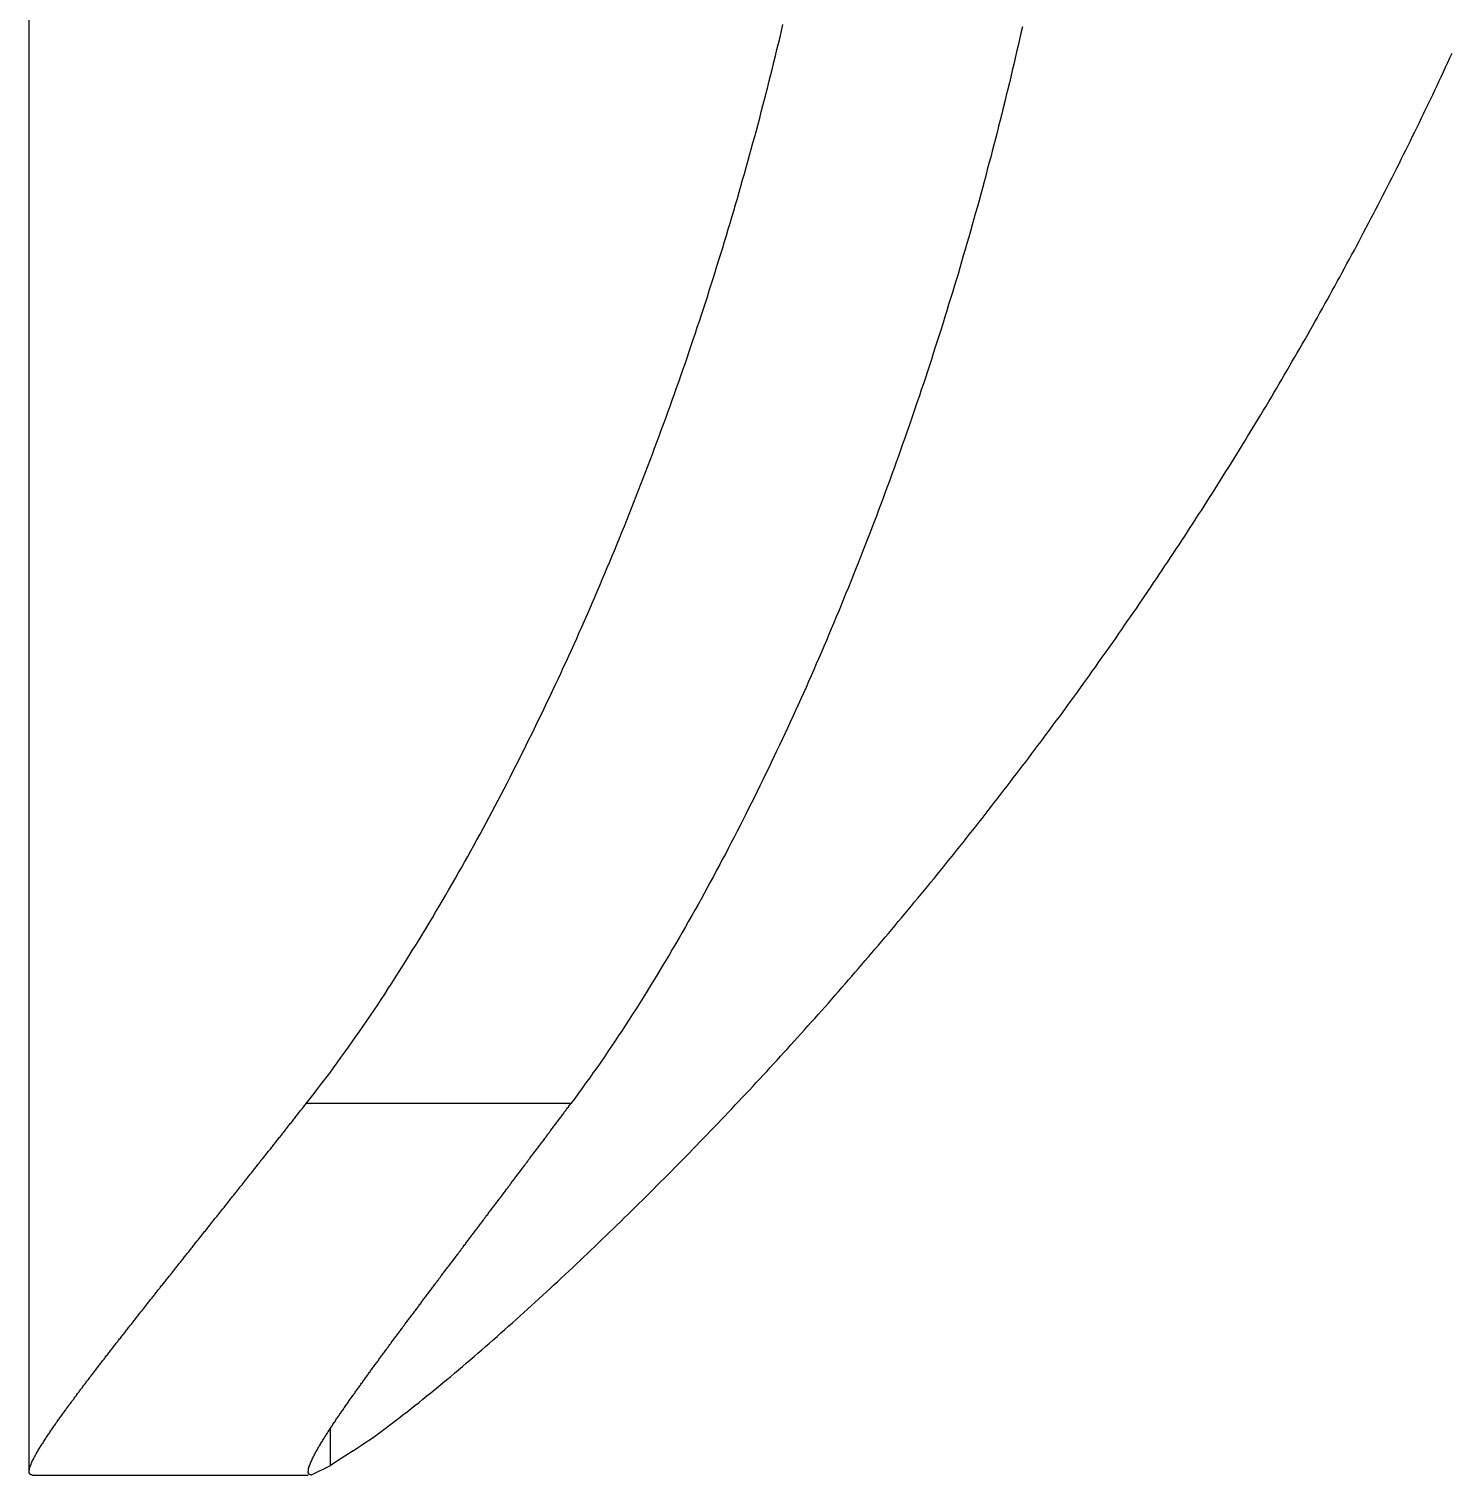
# Model space of a CAD drawing. Extents: x 16.7 to 47.9, y 2.6 to 52.9.
# Drawn here: x 16.68 to 17.7, y 25.861 to 26.897 of the extents above; entities that cross this region are included whole.
import ezdxf

# ---------------------------------------------------------------- set-up
doc = ezdxf.new("R2010")
doc.units = 0
doc.header["$LTSCALE"] = 16.335
doc.layers.get('0').update_dxf_attribs({"linetype": 'CONTINUOUS'})

msp = doc.modelspace()

# ---------------------------------------------------------------- linework, layer by layer
for p, q in [((16.6799, 28.4611), (16.6799, 25.8637)), ((17.0682, 26.1272), (16.8786, 26.1272)), ((16.8958, 25.8938), (16.8958, 25.8678)), ((16.9003, 25.8708), (16.8958, 25.8678)), ((16.9122, 25.8785), (16.9003, 25.8708)), ((16.6824, 25.8611), (16.8799, 25.8611)), ((16.8958, 25.8678), (16.8822, 25.8611))]:
    msp.add_line(p, q)
for points in [[(16.8786, 26.1272, 0), (16.8814, 26.1309, 0), (16.8842, 26.1345, 0), (16.887, 26.1381, 0), (16.8898, 26.1418, 0), (16.8926, 26.1455, 0), (16.8954, 26.1491, 0), (16.8981, 26.1528, 0), (16.9008, 26.1565, 0), (16.9035, 26.1603, 0), (16.9062, 26.164, 0), (16.9089, 26.1677, 0), (16.9115, 26.1715, 0), (16.9142, 26.1753, 0), (16.9168, 26.179, 0), (16.9194, 26.1828, 0), (16.922, 26.1866, 0), (16.9246, 26.1904, 0), (16.9272, 26.1942, 0), (16.9298, 26.1981, 0), (16.9323, 26.2019, 0), (16.9348, 26.2057, 0), (16.9373, 26.2096, 0), (16.9399, 26.2135, 0), (16.9423, 26.2173, 0), (16.9448, 26.2212, 0), (16.9473, 26.2251, 0), (16.9498, 26.229, 0), (16.9522, 26.2329, 0), (16.9546, 26.2368, 0), (16.9571, 26.2407, 0), (16.9595, 26.2446, 0), (16.9619, 26.2485, 0), (16.9642, 26.2525, 0), (16.9666, 26.2564, 0), (16.969, 26.2604, 0), (16.9713, 26.2643, 0), (16.9737, 26.2683, 0), (16.976, 26.2722, 0), (16.9783, 26.2762, 0), (16.9806, 26.2802, 0), (16.9829, 26.2842, 0), (16.9852, 26.2882, 0), (16.9875, 26.2922, 0), (16.9898, 26.2962, 0), (16.992, 26.3002, 0), (16.9943, 26.3042, 0), (16.9965, 26.3082, 0), (16.9987, 26.3122, 0), (17.0009, 26.3163, 0), (17.0031, 26.3203, 0), (17.0053, 26.3244, 0), (17.0075, 26.3284, 0), (17.0097, 26.3325, 0), (17.0118, 26.3365, 0), (17.014, 26.3406, 0), (17.0161, 26.3447, 0), (17.0183, 26.3487, 0), (17.0204, 26.3528, 0), (17.0225, 26.3569, 0), (17.0246, 26.361, 0), (17.0267, 26.3651, 0), (17.0288, 26.3692, 0), (17.0309, 26.3733, 0), (17.0329, 26.3774, 0), (17.035, 26.3815, 0), (17.037, 26.3856, 0), (17.0391, 26.3898, 0), (17.0411, 26.3939, 0), (17.0431, 26.398, 0), (17.0451, 26.4022, 0), (17.0471, 26.4063, 0), (17.0491, 26.4104, 0), (17.0511, 26.4146, 0), (17.0531, 26.4187, 0), (17.0551, 26.4229, 0), (17.057, 26.4271, 0), (17.059, 26.4312, 0), (17.0609, 26.4354, 0), (17.0628, 26.4396, 0), (17.0648, 26.4438, 0), (17.0667, 26.4479, 0), (17.0686, 26.4521, 0), (17.0705, 26.4563, 0), (17.0724, 26.4605, 0), (17.0742, 26.4647, 0), (17.0761, 26.4689, 0), (17.078, 26.4731, 0), (17.0798, 26.4773, 0), (17.0817, 26.4816, 0), (17.0835, 26.4858, 0), (17.0853, 26.49, 0), (17.0871, 26.4942, 0), (17.0889, 26.4985, 0), (17.0907, 26.5027, 0), (17.0925, 26.5069, 0), (17.0943, 26.5112, 0), (17.0961, 26.5154, 0), (17.0979, 26.5197, 0), (17.0996, 26.5239, 0), (17.1014, 26.5282, 0), (17.1031, 26.5324, 0), (17.1048, 26.5367, 0), (17.1066, 26.5409, 0), (17.1083, 26.5452, 0), (17.11, 26.5495, 0), (17.1117, 26.5538, 0), (17.1134, 26.558, 0), (17.1151, 26.5623, 0), (17.1167, 26.5666, 0), (17.1184, 26.5709, 0), (17.1201, 26.5752, 0), (17.1217, 26.5795, 0), (17.1234, 26.5838, 0), (17.125, 26.5881, 0), (17.1266, 26.5924, 0), (17.1282, 26.5967, 0), (17.1298, 26.601, 0), (17.1314, 26.6053, 0), (17.133, 26.6096, 0), (17.1346, 26.6139, 0), (17.1362, 26.6183, 0), (17.1378, 26.6226, 0), (17.1393, 26.6269, 0), (17.1409, 26.6312, 0), (17.1424, 26.6356, 0), (17.1439, 26.6399, 0), (17.1455, 26.6443, 0), (17.147, 26.6486, 0), (17.1485, 26.6529, 0), (17.15, 26.6573, 0), (17.1515, 26.6616, 0), (17.153, 26.666, 0), (17.1545, 26.6703, 0), (17.1559, 26.6747, 0), (17.1574, 26.6791, 0), (17.1588, 26.6834, 0), (17.1603, 26.6878, 0), (17.1617, 26.6922, 0), (17.1632, 26.6965, 0), (17.1646, 26.7009, 0), (17.166, 26.7053, 0), (17.1674, 26.7097, 0), (17.1688, 26.7141, 0), (17.1702, 26.7184, 0), (17.1716, 26.7228, 0), (17.1729, 26.7272, 0), (17.1743, 26.7316, 0), (17.1756, 26.736, 0), (17.177, 26.7404, 0), (17.1783, 26.7448, 0), (17.1797, 26.7492, 0), (17.181, 26.7536, 0), (17.1823, 26.758, 0), (17.1836, 26.7624, 0), (17.1849, 26.7669, 0), (17.1862, 26.7713, 0), (17.1875, 26.7757, 0), (17.1888, 26.7801, 0), (17.19, 26.7845, 0), (17.1913, 26.789, 0), (17.1926, 26.7934, 0), (17.1938, 26.7978, 0), (17.195, 26.8022, 0), (17.1963, 26.8067, 0), (17.1975, 26.8111, 0), (17.1987, 26.8155, 0), (17.1999, 26.82, 0), (17.2011, 26.8244, 0), (17.2023, 26.8289, 0), (17.2035, 26.8333, 0), (17.2046, 26.8378, 0), (17.2058, 26.8422, 0), (17.207, 26.8467, 0), (17.2081, 26.8511, 0), (17.2093, 26.8556, 0), (17.2104, 26.86, 0), (17.2115, 26.8645, 0), (17.2126, 26.869, 0), (17.2137, 26.8734, 0), (17.2148, 26.8779, 0), (17.2159, 26.8823, 0), (17.217, 26.8868, 0), (17.2181, 26.8913, 0), (17.2192, 26.8958, 0), (17.2202, 26.9002, 0)], [(17.3917, 26.8986, 0), (17.3907, 26.8941, 0), (17.3897, 26.8896, 0), (17.3887, 26.8852, 0), (17.3876, 26.8807, 0), (17.3866, 26.8763, 0), (17.3856, 26.8718, 0), (17.3845, 26.8674, 0), (17.3834, 26.8629, 0), (17.3824, 26.8585, 0), (17.3813, 26.854, 0), (17.3802, 26.8496, 0), (17.3791, 26.8451, 0), (17.378, 26.8407, 0), (17.3769, 26.8362, 0), (17.3758, 26.8318, 0), (17.3747, 26.8274, 0), (17.3736, 26.8229, 0), (17.3724, 26.8185, 0), (17.3713, 26.8141, 0), (17.3701, 26.8096, 0), (17.369, 26.8052, 0), (17.3678, 26.8008, 0), (17.3666, 26.7964, 0), (17.3655, 26.7919, 0), (17.3643, 26.7875, 0), (17.3631, 26.7831, 0), (17.3619, 26.7787, 0), (17.3607, 26.7743, 0), (17.3595, 26.7699, 0), (17.3582, 26.7655, 0), (17.357, 26.7611, 0), (17.3558, 26.7567, 0), (17.3545, 26.7523, 0), (17.3533, 26.7479, 0), (17.352, 26.7435, 0), (17.3507, 26.7391, 0), (17.3494, 26.7347, 0), (17.3482, 26.7303, 0), (17.3469, 26.7259, 0), (17.3456, 26.7215, 0), (17.3442, 26.7171, 0), (17.3429, 26.7127, 0), (17.3416, 26.7084, 0), (17.3403, 26.704, 0), (17.3389, 26.6996, 0), (17.3376, 26.6952, 0), (17.3362, 26.6909, 0), (17.3349, 26.6865, 0), (17.3335, 26.6821, 0), (17.3321, 26.6778, 0), (17.3307, 26.6734, 0), (17.3293, 26.6691, 0), (17.3279, 26.6647, 0), (17.3265, 26.6604, 0), (17.3251, 26.656, 0), (17.3237, 26.6517, 0), (17.3222, 26.6473, 0), (17.3208, 26.643, 0), (17.3193, 26.6386, 0), (17.3179, 26.6343, 0), (17.3164, 26.63, 0), (17.315, 26.6256, 0), (17.3135, 26.6213, 0), (17.312, 26.617, 0), (17.3105, 26.6127, 0), (17.309, 26.6083, 0), (17.3075, 26.604, 0), (17.3059, 26.5997, 0), (17.3044, 26.5954, 0), (17.3029, 26.5911, 0), (17.3013, 26.5868, 0), (17.2998, 26.5825, 0), (17.2982, 26.5782, 0), (17.2967, 26.5739, 0), (17.2951, 26.5696, 0), (17.2935, 26.5653, 0), (17.2919, 26.561, 0), (17.2903, 26.5567, 0), (17.2887, 26.5524, 0), (17.2871, 26.5481, 0), (17.2855, 26.5439, 0), (17.2838, 26.5396, 0), (17.2822, 26.5353, 0), (17.2805, 26.5311, 0), (17.2789, 26.5268, 0), (17.2772, 26.5225, 0), (17.2755, 26.5183, 0), (17.2739, 26.514, 0), (17.2722, 26.5098, 0), (17.2705, 26.5055, 0), (17.2688, 26.5013, 0), (17.2671, 26.497, 0), (17.2653, 26.4928, 0), (17.2636, 26.4886, 0), (17.2619, 26.4843, 0), (17.2601, 26.4801, 0), (17.2584, 26.4759, 0), (17.2566, 26.4716, 0), (17.2548, 26.4674, 0), (17.2531, 26.4632, 0), (17.2513, 26.459, 0), (17.2495, 26.4548, 0), (17.2477, 26.4506, 0), (17.2459, 26.4464, 0), (17.244, 26.4422, 0), (17.2422, 26.438, 0), (17.2404, 26.4338, 0), (17.2385, 26.4296, 0), (17.2367, 26.4254, 0), (17.2348, 26.4213, 0), (17.2329, 26.4171, 0), (17.231, 26.4129, 0), (17.2291, 26.4088, 0), (17.2272, 26.4046, 0), (17.2253, 26.4004, 0), (17.2234, 26.3963, 0), (17.2215, 26.3921, 0), (17.2195, 26.388, 0), (17.2176, 26.3839, 0), (17.2156, 26.3797, 0), (17.2137, 26.3756, 0), (17.2117, 26.3715, 0), (17.2097, 26.3673, 0), (17.2077, 26.3632, 0), (17.2057, 26.3591, 0), (17.2037, 26.355, 0), (17.2017, 26.3509, 0), (17.1997, 26.3468, 0), (17.1976, 26.3427, 0), (17.1956, 26.3386, 0), (17.1935, 26.3345, 0), (17.1915, 26.3304, 0), (17.1894, 26.3264, 0), (17.1873, 26.3223, 0), (17.1852, 26.3182, 0), (17.1831, 26.3142, 0), (17.181, 26.3101, 0), (17.1789, 26.306, 0), (17.1767, 26.302, 0), (17.1746, 26.298, 0), (17.1724, 26.2939, 0), (17.1703, 26.2899, 0), (17.1681, 26.2859, 0), (17.1659, 26.2819, 0), (17.1637, 26.2778, 0), (17.1615, 26.2738, 0), (17.1593, 26.2698, 0), (17.157, 26.2658, 0), (17.1548, 26.2619, 0), (17.1525, 26.2579, 0), (17.1503, 26.2539, 0), (17.148, 26.2499, 0), (17.1457, 26.246, 0), (17.1434, 26.242, 0), (17.1411, 26.2381, 0), (17.1388, 26.2341, 0), (17.1364, 26.2302, 0), (17.1341, 26.2263, 0), (17.1317, 26.2223, 0), (17.1293, 26.2184, 0), (17.127, 26.2145, 0), (17.1246, 26.2106, 0), (17.1222, 26.2067, 0), (17.1197, 26.2028, 0), (17.1173, 26.199, 0), (17.1149, 26.1951, 0), (17.1124, 26.1912, 0), (17.1099, 26.1874, 0), (17.1074, 26.1835, 0), (17.1049, 26.1797, 0), (17.1024, 26.1759, 0), (17.0999, 26.1721, 0), (17.0973, 26.1683, 0), (17.0948, 26.1645, 0), (17.0922, 26.1607, 0), (17.0896, 26.1569, 0), (17.087, 26.1532, 0), (17.0843, 26.1494, 0), (17.0817, 26.1457, 0), (17.079, 26.142, 0), (17.0764, 26.1383, 0), (17.0737, 26.1346, 0), (17.071, 26.1309, 0), (17.0682, 26.1272, 0)], [(16.9122, 25.8785, 0), (16.9153, 25.8805, 0), (16.9183, 25.8825, 0), (16.9214, 25.8846, 0), (16.9244, 25.8867, 0), (16.9274, 25.8888, 0), (16.9303, 25.891, 0), (16.9333, 25.8931, 0), (16.9362, 25.8953, 0), (16.9392, 25.8975, 0), (16.9421, 25.8997, 0), (16.945, 25.9019, 0), (16.9479, 25.9042, 0), (16.9508, 25.9064, 0), (16.9537, 25.9087, 0), (16.9565, 25.911, 0), (16.9594, 25.9132, 0), (16.9622, 25.9155, 0), (16.9651, 25.9178, 0), (16.9679, 25.9201, 0), (16.9708, 25.9224, 0), (16.9736, 25.9248, 0), (16.9764, 25.9271, 0), (16.9792, 25.9294, 0), (16.9821, 25.9318, 0), (16.9849, 25.9341, 0), (16.9877, 25.9365, 0), (16.9905, 25.9389, 0), (16.9933, 25.9412, 0), (16.996, 25.9436, 0), (16.9988, 25.946, 0), (17.0016, 25.9484, 0), (17.0044, 25.9508, 0), (17.0071, 25.9532, 0), (17.0099, 25.9556, 0), (17.0126, 25.958, 0), (17.0154, 25.9604, 0), (17.0181, 25.9629, 0), (17.0209, 25.9653, 0), (17.0236, 25.9677, 0), (17.0263, 25.9702, 0), (17.029, 25.9726, 0), (17.0318, 25.9751, 0), (17.0345, 25.9775, 0), (17.0372, 25.98, 0), (17.0399, 25.9825, 0), (17.0426, 25.9849, 0), (17.0453, 25.9874, 0), (17.048, 25.9899, 0), (17.0507, 25.9923, 0), (17.0534, 25.9948, 0), (17.0561, 25.9973, 0), (17.0588, 25.9998, 0), (17.0615, 26.0023, 0), (17.0641, 26.0048, 0), (17.0668, 26.0073, 0), (17.0695, 26.0098, 0), (17.0721, 26.0123, 0), (17.0748, 26.0148, 0), (17.0775, 26.0174, 0), (17.0801, 26.0199, 0), (17.0828, 26.0224, 0), (17.0854, 26.0249, 0), (17.0881, 26.0275, 0), (17.0907, 26.03, 0), (17.0933, 26.0325, 0), (17.096, 26.0351, 0), (17.0986, 26.0376, 0), (17.1012, 26.0402, 0), (17.1039, 26.0427, 0), (17.1065, 26.0453, 0), (17.1091, 26.0478, 0), (17.1117, 26.0504, 0), (17.1143, 26.053, 0), (17.1169, 26.0556, 0), (17.1195, 26.0581, 0), (17.1221, 26.0607, 0), (17.1247, 26.0633, 0), (17.1273, 26.0659, 0), (17.1299, 26.0685, 0), (17.1325, 26.0711, 0), (17.1351, 26.0736, 0), (17.1377, 26.0762, 0), (17.1402, 26.0789, 0), (17.1428, 26.0815, 0), (17.1454, 26.0841, 0), (17.1479, 26.0867, 0), (17.1505, 26.0893, 0), (17.1531, 26.0919, 0), (17.1556, 26.0945, 0), (17.1582, 26.0972, 0), (17.1607, 26.0998, 0), (17.1633, 26.1024, 0), (17.1658, 26.1051, 0), (17.1683, 26.1077, 0), (17.1709, 26.1103, 0), (17.1734, 26.113, 0), (17.1759, 26.1156, 0), (17.1785, 26.1183, 0), (17.181, 26.1209, 0), (17.1835, 26.1236, 0), (17.186, 26.1263, 0), (17.1885, 26.1289, 0), (17.191, 26.1316, 0), (17.1936, 26.1343, 0), (17.1961, 26.1369, 0), (17.1986, 26.1396, 0), (17.201, 26.1423, 0), (17.2035, 26.145, 0), (17.206, 26.1477, 0), (17.2085, 26.1503, 0), (17.211, 26.153, 0), (17.2135, 26.1557, 0), (17.216, 26.1584, 0), (17.2184, 26.1611, 0), (17.2209, 26.1638, 0), (17.2234, 26.1665, 0), (17.2258, 26.1693, 0), (17.2283, 26.172, 0), (17.2307, 26.1747, 0), (17.2332, 26.1774, 0), (17.2356, 26.1801, 0), (17.2381, 26.1829, 0), (17.2405, 26.1856, 0), (17.243, 26.1883, 0), (17.2454, 26.1911, 0), (17.2478, 26.1938, 0), (17.2503, 26.1965, 0), (17.2527, 26.1993, 0), (17.2551, 26.202, 0), (17.2575, 26.2048, 0), (17.2599, 26.2075, 0), (17.2623, 26.2103, 0), (17.2648, 26.213, 0), (17.2672, 26.2158, 0), (17.2696, 26.2186, 0), (17.272, 26.2213, 0), (17.2744, 26.2241, 0), (17.2767, 26.2269, 0), (17.2791, 26.2297, 0), (17.2815, 26.2324, 0), (17.2839, 26.2352, 0), (17.2863, 26.238, 0), (17.2886, 26.2408, 0), (17.291, 26.2436, 0), (17.2934, 26.2464, 0), (17.2958, 26.2492, 0), (17.2981, 26.252, 0), (17.3005, 26.2548, 0), (17.3028, 26.2576, 0), (17.3052, 26.2604, 0), (17.3075, 26.2632, 0), (17.3099, 26.266, 0), (17.3122, 26.2688, 0), (17.3145, 26.2717, 0), (17.3169, 26.2745, 0), (17.3192, 26.2773, 0), (17.3215, 26.2801, 0), (17.3239, 26.283, 0), (17.3262, 26.2858, 0), (17.3285, 26.2886, 0), (17.3308, 26.2915, 0), (17.3331, 26.2943, 0), (17.3354, 26.2972, 0), (17.3377, 26.3, 0), (17.34, 26.3029, 0), (17.3423, 26.3057, 0), (17.3446, 26.3086, 0), (17.3469, 26.3114, 0), (17.3492, 26.3143, 0), (17.3514, 26.3172, 0), (17.3537, 26.32, 0), (17.356, 26.3229, 0), (17.3583, 26.3258, 0), (17.3605, 26.3286, 0), (17.3628, 26.3315, 0), (17.3651, 26.3344, 0), (17.3673, 26.3373, 0), (17.3696, 26.3402, 0), (17.3718, 26.3431, 0), (17.3741, 26.346, 0), (17.3763, 26.3489, 0), (17.3785, 26.3518, 0), (17.3808, 26.3547, 0), (17.383, 26.3576, 0), (17.3852, 26.3605, 0), (17.3875, 26.3634, 0), (17.3897, 26.3663, 0), (17.3919, 26.3692, 0), (17.3941, 26.3721, 0), (17.3963, 26.375, 0), (17.3985, 26.378, 0), (17.4007, 26.3809, 0), (17.4029, 26.3838, 0), (17.4051, 26.3867, 0), (17.4073, 26.3897, 0), (17.4095, 26.3926, 0), (17.4117, 26.3956, 0), (17.4138, 26.3985, 0), (17.416, 26.4014, 0), (17.4182, 26.4044, 0), (17.4204, 26.4073, 0), (17.4225, 26.4103, 0), (17.4247, 26.4133, 0), (17.4268, 26.4162, 0), (17.429, 26.4192, 0), (17.4312, 26.4221, 0), (17.4333, 26.4251, 0), (17.4354, 26.4281, 0), (17.4376, 26.4311, 0), (17.4397, 26.434, 0), (17.4418, 26.437, 0), (17.444, 26.44, 0), (17.4461, 26.443, 0), (17.4482, 26.446, 0), (17.4503, 26.4489, 0), (17.4524, 26.4519, 0), (17.4545, 26.4549, 0), (17.4567, 26.4579, 0), (17.4588, 26.4609, 0), (17.4609, 26.4639, 0), (17.4629, 26.4669, 0), (17.465, 26.47, 0), (17.4671, 26.473, 0), (17.4692, 26.476, 0), (17.4713, 26.479, 0), (17.4734, 26.482, 0), (17.4754, 26.485, 0), (17.4775, 26.4881, 0), (17.4795, 26.4911, 0), (17.4816, 26.4941, 0), (17.4837, 26.4972, 0), (17.4857, 26.5002, 0), (17.4878, 26.5032, 0), (17.4898, 26.5063, 0), (17.4918, 26.5093, 0), (17.4939, 26.5124, 0), (17.4959, 26.5154, 0), (17.4979, 26.5185, 0), (17.5, 26.5215, 0), (17.502, 26.5246, 0), (17.504, 26.5276, 0), (17.506, 26.5307, 0), (17.508, 26.5338, 0), (17.51, 26.5369, 0), (17.512, 26.5399, 0), (17.514, 26.543, 0), (17.516, 26.5461, 0), (17.518, 26.5492, 0), (17.52, 26.5522, 0), (17.5219, 26.5553, 0), (17.5239, 26.5584, 0), (17.5259, 26.5615, 0), (17.5279, 26.5646, 0), (17.5298, 26.5677, 0), (17.5318, 26.5708, 0), (17.5337, 26.5739, 0), (17.5357, 26.577, 0), (17.5376, 26.5801, 0), (17.5396, 26.5832, 0), (17.5415, 26.5863, 0), (17.5434, 26.5894, 0), (17.5454, 26.5926, 0), (17.5473, 26.5957, 0), (17.5492, 26.5988, 0), (17.5511, 26.6019, 0), (17.5531, 26.6051, 0), (17.555, 26.6082, 0), (17.5569, 26.6113, 0), (17.5588, 26.6145, 0), (17.5607, 26.6176, 0), (17.5626, 26.6207, 0), (17.5644, 26.6239, 0), (17.5663, 26.627, 0), (17.5682, 26.6302, 0), (17.5701, 26.6333, 0), (17.572, 26.6365, 0), (17.5738, 26.6396, 0), (17.5757, 26.6428, 0), (17.5775, 26.646, 0), (17.5794, 26.6491, 0), (17.5813, 26.6523, 0), (17.5831, 26.6555, 0), (17.5849, 26.6586, 0), (17.5868, 26.6618, 0), (17.5886, 26.665, 0), (17.5904, 26.6682, 0), (17.5923, 26.6713, 0), (17.5941, 26.6745, 0), (17.5959, 26.6777, 0), (17.5977, 26.6809, 0), (17.5995, 26.6841, 0), (17.6013, 26.6873, 0), (17.6031, 26.6905, 0), (17.6049, 26.6937, 0), (17.6067, 26.6969, 0), (17.6085, 26.7001, 0), (17.6103, 26.7033, 0), (17.612, 26.7065, 0), (17.6138, 26.7097, 0), (17.6156, 26.7129, 0), (17.6173, 26.7161, 0), (17.6191, 26.7194, 0), (17.6209, 26.7226, 0), (17.6226, 26.7258, 0), (17.6243, 26.729, 0), (17.6261, 26.7322, 0), (17.6278, 26.7355, 0), (17.6296, 26.7387, 0), (17.6313, 26.7419, 0), (17.633, 26.7452, 0), (17.6347, 26.7484, 0), (17.6364, 26.7517, 0), (17.6381, 26.7549, 0), (17.6398, 26.7581, 0), (17.6415, 26.7614, 0), (17.6432, 26.7646, 0), (17.6449, 26.7679, 0), (17.6466, 26.7711, 0), (17.6483, 26.7744, 0), (17.65, 26.7777, 0), (17.6516, 26.7809, 0), (17.6533, 26.7842, 0), (17.655, 26.7875, 0), (17.6566, 26.7907, 0), (17.6583, 26.794, 0), (17.6599, 26.7973, 0), (17.6616, 26.8005, 0), (17.6632, 26.8038, 0), (17.6649, 26.8071, 0), (17.6665, 26.8104, 0), (17.6681, 26.8137, 0), (17.6697, 26.8169, 0), (17.6713, 26.8202, 0), (17.673, 26.8235, 0), (17.6746, 26.8268, 0), (17.6762, 26.8301, 0), (17.6778, 26.8334, 0), (17.6794, 26.8367, 0), (17.6809, 26.84, 0), (17.6825, 26.8433, 0), (17.6841, 26.8466, 0), (17.6857, 26.8499, 0), (17.6872, 26.8532, 0), (17.6888, 26.8565, 0), (17.6904, 26.8599, 0), (17.6919, 26.8632, 0), (17.6935, 26.8665, 0), (17.695, 26.8698, 0), (17.6966, 26.8731, 0), (17.6981, 26.8765, 0), (17.6996, 26.8798, 0)], [(16.68, 25.8637, 0), (16.6801, 25.8644, 0), (16.6802, 25.8652, 0), (16.6804, 25.866, 0), (16.6806, 25.8668, 0), (16.6809, 25.8675, 0), (16.6812, 25.8683, 0), (16.6815, 25.869, 0), (16.6818, 25.8698, 0), (16.6821, 25.8705, 0), (16.6824, 25.8712, 0), (16.6828, 25.8719, 0), (16.6831, 25.8726, 0), (16.6835, 25.8733, 0), (16.6839, 25.8741, 0), (16.6843, 25.8748, 0), (16.6846, 25.8755, 0), (16.685, 25.8761, 0), (16.6854, 25.8768, 0), (16.6858, 25.8775, 0), (16.6862, 25.8782, 0), (16.6866, 25.8789, 0), (16.687, 25.8796, 0), (16.6874, 25.8803, 0), (16.6879, 25.881, 0), (16.6883, 25.8816, 0), (16.6887, 25.8823, 0), (16.6891, 25.883, 0), (16.6895, 25.8837, 0), (16.69, 25.8843, 0), (16.6904, 25.885, 0), (16.6908, 25.8857, 0), (16.6913, 25.8863, 0), (16.6917, 25.887, 0), (16.6921, 25.8877, 0), (16.6926, 25.8883, 0), (16.693, 25.889, 0), (16.6935, 25.8897, 0), (16.6939, 25.8903, 0), (16.6943, 25.891, 0), (16.6948, 25.8917, 0), (16.6952, 25.8923, 0), (16.6957, 25.893, 0), (16.6961, 25.8936, 0), (16.6966, 25.8943, 0), (16.697, 25.8949, 0), (16.6975, 25.8956, 0), (16.6979, 25.8963, 0), (16.6984, 25.8969, 0), (16.6989, 25.8976, 0), (16.6993, 25.8982, 0), (16.6998, 25.8989, 0), (16.7002, 25.8995, 0), (16.7007, 25.9002, 0), (16.7012, 25.9008, 0), (16.7016, 25.9015, 0), (16.7021, 25.9021, 0), (16.7025, 25.9028, 0), (16.703, 25.9034, 0), (16.7035, 25.9041, 0), (16.7039, 25.9047, 0), (16.7044, 25.9054, 0), (16.7049, 25.906, 0), (16.7053, 25.9066, 0), (16.7058, 25.9073, 0), (16.7063, 25.9079, 0), (16.7067, 25.9086, 0), (16.7072, 25.9092, 0), (16.7077, 25.9099, 0), (16.7082, 25.9105, 0), (16.7086, 25.9111, 0), (16.7091, 25.9118, 0), (16.7096, 25.9124, 0), (16.7101, 25.9131, 0), (16.7105, 25.9137, 0), (16.711, 25.9144, 0), (16.7115, 25.915, 0), (16.712, 25.9156, 0), (16.7124, 25.9163, 0), (16.7129, 25.9169, 0), (16.7134, 25.9176, 0), (16.7139, 25.9182, 0), (16.7143, 25.9188, 0), (16.7148, 25.9195, 0), (16.7153, 25.9201, 0), (16.7158, 25.9207, 0), (16.7162, 25.9214, 0), (16.7167, 25.922, 0), (16.7172, 25.9227, 0), (16.7177, 25.9233, 0), (16.7182, 25.9239, 0), (16.7186, 25.9246, 0), (16.7191, 25.9252, 0), (16.7196, 25.9258, 0), (16.7201, 25.9265, 0), (16.7206, 25.9271, 0), (16.721, 25.9277, 0), (16.7215, 25.9284, 0), (16.722, 25.929, 0), (16.7225, 25.9296, 0), (16.723, 25.9303, 0), (16.7235, 25.9309, 0), (16.7239, 25.9315, 0), (16.7244, 25.9322, 0), (16.7249, 25.9328, 0), (16.7254, 25.9334, 0), (16.7259, 25.9341, 0), (16.7264, 25.9347, 0), (16.7269, 25.9353, 0), (16.7273, 25.936, 0), (16.7278, 25.9366, 0), (16.7283, 25.9372, 0), (16.7288, 25.9379, 0), (16.7293, 25.9385, 0), (16.7298, 25.9391, 0), (16.7303, 25.9398, 0), (16.7307, 25.9404, 0), (16.7312, 25.941, 0), (16.7317, 25.9416, 0), (16.7322, 25.9423, 0), (16.7327, 25.9429, 0), (16.7332, 25.9435, 0), (16.7337, 25.9442, 0), (16.7342, 25.9448, 0), (16.7346, 25.9454, 0), (16.7351, 25.9461, 0), (16.7356, 25.9467, 0), (16.7361, 25.9473, 0), (16.7366, 25.9479, 0), (16.7371, 25.9486, 0), (16.7376, 25.9492, 0), (16.7381, 25.9498, 0), (16.7386, 25.9505, 0), (16.739, 25.9511, 0), (16.7395, 25.9517, 0), (16.74, 25.9523, 0), (16.7405, 25.953, 0), (16.741, 25.9536, 0), (16.7415, 25.9542, 0), (16.742, 25.9549, 0), (16.7425, 25.9555, 0), (16.743, 25.9561, 0), (16.7435, 25.9567, 0), (16.7439, 25.9574, 0), (16.7444, 25.958, 0), (16.7449, 25.9586, 0), (16.7454, 25.9593, 0), (16.7459, 25.9599, 0), (16.7464, 25.9605, 0), (16.7469, 25.9611, 0), (16.7474, 25.9618, 0), (16.7479, 25.9624, 0), (16.7484, 25.963, 0), (16.7489, 25.9636, 0), (16.7494, 25.9643, 0), (16.7498, 25.9649, 0), (16.7503, 25.9655, 0), (16.7508, 25.9662, 0), (16.7513, 25.9668, 0), (16.7518, 25.9674, 0), (16.7523, 25.968, 0), (16.7528, 25.9687, 0), (16.7533, 25.9693, 0), (16.7538, 25.9699, 0), (16.7543, 25.9705, 0), (16.7548, 25.9712, 0), (16.7553, 25.9718, 0), (16.7558, 25.9724, 0), (16.7563, 25.973, 0), (16.7567, 25.9737, 0), (16.7572, 25.9743, 0), (16.7577, 25.9749, 0), (16.7582, 25.9755, 0), (16.7587, 25.9762, 0), (16.7592, 25.9768, 0), (16.7597, 25.9774, 0), (16.7602, 25.978, 0), (16.7607, 25.9787, 0), (16.7612, 25.9793, 0), (16.7617, 25.9799, 0), (16.7622, 25.9805, 0), (16.7627, 25.9812, 0), (16.7632, 25.9818, 0), (16.7637, 25.9824, 0), (16.7642, 25.983, 0), (16.7646, 25.9837, 0), (16.7651, 25.9843, 0), (16.7656, 25.9849, 0), (16.7661, 25.9855, 0), (16.7666, 25.9862, 0), (16.7671, 25.9868, 0), (16.7676, 25.9874, 0), (16.7681, 25.988, 0), (16.7686, 25.9887, 0), (16.7691, 25.9893, 0), (16.7696, 25.9899, 0), (16.7701, 25.9905, 0), (16.7706, 25.9912, 0), (16.7711, 25.9918, 0), (16.7716, 25.9924, 0), (16.7721, 25.993, 0), (16.7726, 25.9937, 0), (16.7731, 25.9943, 0), (16.7736, 25.9949, 0), (16.774, 25.9955, 0), (16.7745, 25.9962, 0), (16.775, 25.9968, 0), (16.7755, 25.9974, 0), (16.776, 25.998, 0), (16.7765, 25.9987, 0), (16.777, 25.9993, 0), (16.7775, 25.9999, 0), (16.778, 26.0005, 0), (16.7785, 26.0012, 0), (16.779, 26.0018, 0), (16.7795, 26.0024, 0), (16.78, 26.003, 0), (16.7805, 26.0037, 0), (16.781, 26.0043, 0), (16.7815, 26.0049, 0), (16.782, 26.0055, 0), (16.7825, 26.0061, 0), (16.783, 26.0068, 0), (16.7835, 26.0074, 0), (16.784, 26.008, 0), (16.7845, 26.0086, 0), (16.7849, 26.0093, 0), (16.7854, 26.0099, 0), (16.7859, 26.0105, 0), (16.7864, 26.0111, 0), (16.7869, 26.0118, 0), (16.7874, 26.0124, 0), (16.7879, 26.013, 0), (16.7884, 26.0136, 0), (16.7889, 26.0143, 0), (16.7894, 26.0149, 0), (16.7899, 26.0155, 0), (16.7904, 26.0161, 0), (16.7909, 26.0168, 0), (16.7914, 26.0174, 0), (16.7919, 26.018, 0), (16.7924, 26.0186, 0), (16.7929, 26.0192, 0), (16.7934, 26.0199, 0), (16.7939, 26.0205, 0), (16.7944, 26.0211, 0), (16.7949, 26.0217, 0), (16.7954, 26.0224, 0), (16.7959, 26.023, 0), (16.7964, 26.0236, 0), (16.7969, 26.0242, 0), (16.7973, 26.0249, 0), (16.7978, 26.0255, 0), (16.7983, 26.0261, 0), (16.7988, 26.0267, 0), (16.7993, 26.0274, 0), (16.7998, 26.028, 0), (16.8003, 26.0286, 0), (16.8008, 26.0292, 0), (16.8013, 26.0298, 0), (16.8018, 26.0305, 0), (16.8023, 26.0311, 0), (16.8028, 26.0317, 0), (16.8033, 26.0323, 0), (16.8038, 26.033, 0), (16.8043, 26.0336, 0), (16.8048, 26.0342, 0), (16.8053, 26.0348, 0), (16.8058, 26.0355, 0), (16.8063, 26.0361, 0), (16.8068, 26.0367, 0), (16.8073, 26.0373, 0), (16.8078, 26.038, 0), (16.8083, 26.0386, 0), (16.8088, 26.0392, 0), (16.8093, 26.0398, 0), (16.8097, 26.0404, 0), (16.8102, 26.0411, 0), (16.8107, 26.0417, 0), (16.8112, 26.0423, 0), (16.8117, 26.0429, 0), (16.8122, 26.0436, 0), (16.8127, 26.0442, 0), (16.8132, 26.0448, 0), (16.8137, 26.0454, 0), (16.8142, 26.0461, 0), (16.8147, 26.0467, 0), (16.8152, 26.0473, 0), (16.8157, 26.0479, 0), (16.8162, 26.0486, 0), (16.8167, 26.0492, 0), (16.8172, 26.0498, 0), (16.8177, 26.0504, 0), (16.8182, 26.051, 0), (16.8187, 26.0517, 0), (16.8192, 26.0523, 0), (16.8197, 26.0529, 0), (16.8202, 26.0535, 0), (16.8207, 26.0542, 0), (16.8212, 26.0548, 0), (16.8217, 26.0554, 0), (16.8222, 26.056, 0), (16.8226, 26.0567, 0), (16.8231, 26.0573, 0), (16.8236, 26.0579, 0), (16.8241, 26.0585, 0), (16.8246, 26.0592, 0), (16.8251, 26.0598, 0), (16.8256, 26.0604, 0), (16.8261, 26.061, 0), (16.8266, 26.0617, 0), (16.8271, 26.0623, 0), (16.8276, 26.0629, 0), (16.8281, 26.0635, 0), (16.8286, 26.0641, 0), (16.8291, 26.0648, 0), (16.8296, 26.0654, 0), (16.8301, 26.066, 0), (16.8306, 26.0666, 0), (16.8311, 26.0673, 0), (16.8316, 26.0679, 0), (16.8321, 26.0685, 0), (16.8326, 26.0691, 0), (16.8331, 26.0698, 0), (16.8336, 26.0704, 0), (16.8341, 26.071, 0), (16.8345, 26.0716, 0), (16.835, 26.0723, 0), (16.8355, 26.0729, 0), (16.836, 26.0735, 0), (16.8365, 26.0741, 0), (16.837, 26.0748, 0), (16.8375, 26.0754, 0), (16.838, 26.076, 0), (16.8385, 26.0766, 0), (16.839, 26.0772, 0), (16.8395, 26.0779, 0), (16.84, 26.0785, 0), (16.8405, 26.0791, 0), (16.841, 26.0797, 0), (16.8415, 26.0804, 0), (16.842, 26.081, 0), (16.8425, 26.0816, 0), (16.843, 26.0822, 0), (16.8435, 26.0829, 0), (16.844, 26.0835, 0), (16.8445, 26.0841, 0), (16.845, 26.0847, 0), (16.8454, 26.0854, 0), (16.8459, 26.086, 0), (16.8464, 26.0866, 0), (16.8469, 26.0872, 0), (16.8474, 26.0879, 0), (16.8479, 26.0885, 0), (16.8484, 26.0891, 0), (16.8489, 26.0897, 0), (16.8494, 26.0904, 0), (16.8499, 26.091, 0), (16.8504, 26.0916, 0), (16.8509, 26.0922, 0), (16.8514, 26.0929, 0), (16.8519, 26.0935, 0), (16.8524, 26.0941, 0), (16.8529, 26.0947, 0), (16.8534, 26.0954, 0), (16.8539, 26.096, 0), (16.8544, 26.0966, 0), (16.8549, 26.0972, 0), (16.8553, 26.0979, 0), (16.8558, 26.0985, 0), (16.8563, 26.0991, 0), (16.8568, 26.0997, 0), (16.8573, 26.1004, 0), (16.8578, 26.101, 0), (16.8583, 26.1016, 0), (16.8588, 26.1022, 0), (16.8593, 26.1029, 0), (16.8598, 26.1035, 0), (16.8603, 26.1041, 0), (16.8608, 26.1047, 0), (16.8613, 26.1054, 0), (16.8618, 26.106, 0), (16.8623, 26.1066, 0), (16.8628, 26.1072, 0), (16.8633, 26.1078, 0), (16.8638, 26.1085, 0), (16.8642, 26.1091, 0), (16.8647, 26.1097, 0), (16.8652, 26.1103, 0), (16.8657, 26.111, 0), (16.8662, 26.1116, 0), (16.8667, 26.1122, 0), (16.8672, 26.1129, 0), (16.8677, 26.1135, 0), (16.8682, 26.1141, 0), (16.8687, 26.1147, 0), (16.8692, 26.1154, 0), (16.8697, 26.116, 0), (16.8702, 26.1166, 0), (16.8707, 26.1172, 0), (16.8712, 26.1179, 0), (16.8717, 26.1185, 0), (16.8722, 26.1191, 0), (16.8726, 26.1197, 0), (16.8731, 26.1204, 0), (16.8736, 26.121, 0), (16.8741, 26.1216, 0), (16.8746, 26.1222, 0), (16.8751, 26.1229, 0), (16.8756, 26.1235, 0), (16.8761, 26.1241, 0), (16.8766, 26.1247, 0), (16.8771, 26.1254, 0), (16.8776, 26.126, 0), (16.8781, 26.1266, 0), (16.8786, 26.1272, 0)], [(16.88, 25.8637, 0), (16.8801, 25.8644, 0), (16.8802, 25.8652, 0), (16.8803, 25.866, 0), (16.8806, 25.8667, 0), (16.8808, 25.8675, 0), (16.8811, 25.8682, 0), (16.8813, 25.869, 0), (16.8816, 25.8697, 0), (16.8819, 25.8704, 0), (16.8823, 25.8711, 0), (16.8826, 25.8718, 0), (16.8829, 25.8725, 0), (16.8833, 25.8732, 0), (16.8836, 25.8739, 0), (16.884, 25.8746, 0), (16.8843, 25.8753, 0), (16.8847, 25.876, 0), (16.8851, 25.8767, 0), (16.8854, 25.8774, 0), (16.8858, 25.8781, 0), (16.8862, 25.8788, 0), (16.8866, 25.8794, 0), (16.887, 25.8801, 0), (16.8874, 25.8808, 0), (16.8877, 25.8815, 0), (16.8881, 25.8821, 0), (16.8885, 25.8828, 0), (16.8889, 25.8835, 0), (16.8893, 25.8842, 0), (16.8898, 25.8848, 0), (16.8902, 25.8855, 0), (16.8906, 25.8862, 0), (16.891, 25.8868, 0), (16.8914, 25.8875, 0), (16.8918, 25.8882, 0), (16.8922, 25.8888, 0), (16.8926, 25.8895, 0), (16.8931, 25.8901, 0), (16.8935, 25.8908, 0), (16.8939, 25.8915, 0), (16.8943, 25.8921, 0), (16.8947, 25.8928, 0), (16.8952, 25.8934, 0), (16.8956, 25.8941, 0), (16.896, 25.8947, 0), (16.8964, 25.8954, 0), (16.8969, 25.8961, 0), (16.8973, 25.8967, 0), (16.8977, 25.8974, 0), (16.8982, 25.898, 0), (16.8986, 25.8987, 0), (16.899, 25.8993, 0), (16.8995, 25.9, 0), (16.8999, 25.9006, 0), (16.9003, 25.9013, 0), (16.9008, 25.9019, 0), (16.9012, 25.9026, 0), (16.9017, 25.9032, 0), (16.9021, 25.9039, 0), (16.9025, 25.9045, 0), (16.903, 25.9051, 0), (16.9034, 25.9058, 0), (16.9039, 25.9064, 0), (16.9043, 25.9071, 0), (16.9048, 25.9077, 0), (16.9052, 25.9084, 0), (16.9056, 25.909, 0), (16.9061, 25.9096, 0), (16.9065, 25.9103, 0), (16.907, 25.9109, 0), (16.9074, 25.9116, 0), (16.9079, 25.9122, 0), (16.9083, 25.9129, 0), (16.9088, 25.9135, 0), (16.9092, 25.9141, 0), (16.9097, 25.9148, 0), (16.9101, 25.9154, 0), (16.9106, 25.9161, 0), (16.911, 25.9167, 0), (16.9115, 25.9173, 0), (16.9119, 25.918, 0), (16.9124, 25.9186, 0), (16.9128, 25.9192, 0), (16.9133, 25.9199, 0), (16.9137, 25.9205, 0), (16.9142, 25.9212, 0), (16.9147, 25.9218, 0), (16.9151, 25.9224, 0), (16.9156, 25.9231, 0), (16.916, 25.9237, 0), (16.9165, 25.9243, 0), (16.9169, 25.925, 0), (16.9174, 25.9256, 0), (16.9178, 25.9262, 0), (16.9183, 25.9269, 0), (16.9188, 25.9275, 0), (16.9192, 25.9282, 0), (16.9197, 25.9288, 0), (16.9201, 25.9294, 0), (16.9206, 25.9301, 0), (16.921, 25.9307, 0), (16.9215, 25.9313, 0), (16.922, 25.932, 0), (16.9224, 25.9326, 0), (16.9229, 25.9332, 0), (16.9233, 25.9339, 0), (16.9238, 25.9345, 0), (16.9243, 25.9351, 0), (16.9247, 25.9358, 0), (16.9252, 25.9364, 0), (16.9256, 25.937, 0), (16.9261, 25.9376, 0), (16.9266, 25.9383, 0), (16.927, 25.9389, 0), (16.9275, 25.9395, 0), (16.9279, 25.9402, 0), (16.9284, 25.9408, 0), (16.9289, 25.9414, 0), (16.9293, 25.9421, 0), (16.9298, 25.9427, 0), (16.9303, 25.9433, 0), (16.9307, 25.944, 0), (16.9312, 25.9446, 0), (16.9316, 25.9452, 0), (16.9321, 25.9458, 0), (16.9326, 25.9465, 0), (16.933, 25.9471, 0), (16.9335, 25.9477, 0), (16.934, 25.9484, 0), (16.9344, 25.949, 0), (16.9349, 25.9496, 0), (16.9353, 25.9503, 0), (16.9358, 25.9509, 0), (16.9363, 25.9515, 0), (16.9367, 25.9521, 0), (16.9372, 25.9528, 0), (16.9377, 25.9534, 0), (16.9381, 25.954, 0), (16.9386, 25.9547, 0), (16.9391, 25.9553, 0), (16.9395, 25.9559, 0), (16.94, 25.9565, 0), (16.9405, 25.9572, 0), (16.9409, 25.9578, 0), (16.9414, 25.9584, 0), (16.9419, 25.9591, 0), (16.9423, 25.9597, 0), (16.9428, 25.9603, 0), (16.9433, 25.9609, 0), (16.9437, 25.9616, 0), (16.9442, 25.9622, 0), (16.9447, 25.9628, 0), (16.9451, 25.9635, 0), (16.9456, 25.9641, 0), (16.9461, 25.9647, 0), (16.9465, 25.9653, 0), (16.947, 25.966, 0), (16.9475, 25.9666, 0), (16.9479, 25.9672, 0), (16.9484, 25.9678, 0), (16.9489, 25.9685, 0), (16.9493, 25.9691, 0), (16.9498, 25.9697, 0), (16.9503, 25.9703, 0), (16.9507, 25.971, 0), (16.9512, 25.9716, 0), (16.9517, 25.9722, 0), (16.9521, 25.9729, 0), (16.9526, 25.9735, 0), (16.9531, 25.9741, 0), (16.9535, 25.9747, 0), (16.954, 25.9754, 0), (16.9545, 25.976, 0), (16.9549, 25.9766, 0), (16.9554, 25.9772, 0), (16.9559, 25.9779, 0), (16.9564, 25.9785, 0), (16.9568, 25.9791, 0), (16.9573, 25.9797, 0), (16.9578, 25.9804, 0), (16.9582, 25.981, 0), (16.9587, 25.9816, 0), (16.9592, 25.9822, 0), (16.9596, 25.9829, 0), (16.9601, 25.9835, 0), (16.9606, 25.9841, 0), (16.961, 25.9847, 0), (16.9615, 25.9854, 0), (16.962, 25.986, 0), (16.9624, 25.9866, 0), (16.9629, 25.9873, 0), (16.9634, 25.9879, 0), (16.9639, 25.9885, 0), (16.9643, 25.9891, 0), (16.9648, 25.9898, 0), (16.9653, 25.9904, 0), (16.9657, 25.991, 0), (16.9662, 25.9916, 0), (16.9667, 25.9923, 0), (16.9671, 25.9929, 0), (16.9676, 25.9935, 0), (16.9681, 25.9941, 0), (16.9686, 25.9948, 0), (16.969, 25.9954, 0), (16.9695, 25.996, 0), (16.97, 25.9966, 0), (16.9704, 25.9973, 0), (16.9709, 25.9979, 0), (16.9714, 25.9985, 0), (16.9718, 25.9991, 0), (16.9723, 25.9998, 0), (16.9728, 26.0004, 0), (16.9733, 26.001, 0), (16.9737, 26.0016, 0), (16.9742, 26.0023, 0), (16.9747, 26.0029, 0), (16.9751, 26.0035, 0), (16.9756, 26.0041, 0), (16.9761, 26.0048, 0), (16.9765, 26.0054, 0), (16.977, 26.006, 0), (16.9775, 26.0066, 0), (16.978, 26.0073, 0), (16.9784, 26.0079, 0), (16.9789, 26.0085, 0), (16.9794, 26.0091, 0), (16.9798, 26.0098, 0), (16.9803, 26.0104, 0), (16.9808, 26.011, 0), (16.9813, 26.0116, 0), (16.9817, 26.0122, 0), (16.9822, 26.0129, 0), (16.9827, 26.0135, 0), (16.9831, 26.0141, 0), (16.9836, 26.0147, 0), (16.9841, 26.0154, 0), (16.9845, 26.016, 0), (16.985, 26.0166, 0), (16.9855, 26.0172, 0), (16.986, 26.0179, 0), (16.9864, 26.0185, 0), (16.9869, 26.0191, 0), (16.9874, 26.0197, 0), (16.9878, 26.0204, 0), (16.9883, 26.021, 0), (16.9888, 26.0216, 0), (16.9893, 26.0222, 0), (16.9897, 26.0229, 0), (16.9902, 26.0235, 0), (16.9907, 26.0241, 0), (16.9911, 26.0247, 0), (16.9916, 26.0254, 0), (16.9921, 26.026, 0), (16.9926, 26.0266, 0), (16.993, 26.0272, 0), (16.9935, 26.0279, 0), (16.994, 26.0285, 0), (16.9944, 26.0291, 0), (16.9949, 26.0297, 0), (16.9954, 26.0304, 0), (16.9958, 26.031, 0), (16.9963, 26.0316, 0), (16.9968, 26.0322, 0), (16.9973, 26.0329, 0), (16.9977, 26.0335, 0), (16.9982, 26.0341, 0), (16.9987, 26.0347, 0), (16.9991, 26.0354, 0), (16.9996, 26.036, 0), (17.0001, 26.0366, 0), (17.0006, 26.0372, 0), (17.001, 26.0378, 0), (17.0015, 26.0385, 0), (17.002, 26.0391, 0), (17.0024, 26.0397, 0), (17.0029, 26.0403, 0), (17.0034, 26.041, 0), (17.0039, 26.0416, 0), (17.0043, 26.0422, 0), (17.0048, 26.0428, 0), (17.0053, 26.0435, 0), (17.0057, 26.0441, 0), (17.0062, 26.0447, 0), (17.0067, 26.0453, 0), (17.0071, 26.046, 0), (17.0076, 26.0466, 0), (17.0081, 26.0472, 0), (17.0086, 26.0478, 0), (17.009, 26.0485, 0), (17.0095, 26.0491, 0), (17.01, 26.0497, 0), (17.0104, 26.0503, 0), (17.0109, 26.051, 0), (17.0114, 26.0516, 0), (17.0119, 26.0522, 0), (17.0123, 26.0528, 0), (17.0128, 26.0535, 0), (17.0133, 26.0541, 0), (17.0137, 26.0547, 0), (17.0142, 26.0553, 0), (17.0147, 26.056, 0), (17.0152, 26.0566, 0), (17.0156, 26.0572, 0), (17.0161, 26.0578, 0), (17.0166, 26.0585, 0), (17.017, 26.0591, 0), (17.0175, 26.0597, 0), (17.018, 26.0603, 0), (17.0184, 26.061, 0), (17.0189, 26.0616, 0), (17.0194, 26.0622, 0), (17.0199, 26.0628, 0), (17.0203, 26.0635, 0), (17.0208, 26.0641, 0), (17.0213, 26.0647, 0), (17.0217, 26.0653, 0), (17.0222, 26.0659, 0), (17.0227, 26.0666, 0), (17.0232, 26.0672, 0), (17.0236, 26.0678, 0), (17.0241, 26.0684, 0), (17.0246, 26.0691, 0), (17.025, 26.0697, 0), (17.0255, 26.0703, 0), (17.026, 26.0709, 0), (17.0264, 26.0716, 0), (17.0269, 26.0722, 0), (17.0274, 26.0728, 0), (17.0279, 26.0734, 0), (17.0283, 26.0741, 0), (17.0288, 26.0747, 0), (17.0293, 26.0753, 0), (17.0297, 26.0759, 0), (17.0302, 26.0766, 0), (17.0307, 26.0772, 0), (17.0311, 26.0778, 0), (17.0316, 26.0784, 0), (17.0321, 26.0791, 0), (17.0326, 26.0797, 0), (17.033, 26.0803, 0), (17.0335, 26.0809, 0), (17.034, 26.0816, 0), (17.0344, 26.0822, 0), (17.0349, 26.0828, 0), (17.0354, 26.0834, 0), (17.0358, 26.0841, 0), (17.0363, 26.0847, 0), (17.0368, 26.0853, 0), (17.0373, 26.0859, 0), (17.0377, 26.0866, 0), (17.0382, 26.0872, 0), (17.0387, 26.0878, 0), (17.0391, 26.0884, 0), (17.0396, 26.0891, 0), (17.0401, 26.0897, 0), (17.0405, 26.0903, 0), (17.041, 26.0909, 0), (17.0415, 26.0916, 0), (17.042, 26.0922, 0), (17.0424, 26.0928, 0), (17.0429, 26.0934, 0), (17.0434, 26.0941, 0), (17.0438, 26.0947, 0), (17.0443, 26.0953, 0), (17.0448, 26.0959, 0), (17.0452, 26.0966, 0), (17.0457, 26.0972, 0), (17.0462, 26.0978, 0), (17.0467, 26.0984, 0), (17.0471, 26.0991, 0), (17.0476, 26.0997, 0), (17.0481, 26.1003, 0), (17.0485, 26.1009, 0), (17.049, 26.1016, 0), (17.0495, 26.1022, 0), (17.0499, 26.1028, 0), (17.0504, 26.1034, 0), (17.0509, 26.1041, 0), (17.0513, 26.1047, 0), (17.0518, 26.1053, 0), (17.0523, 26.106, 0), (17.0528, 26.1066, 0), (17.0532, 26.1072, 0), (17.0537, 26.1078, 0), (17.0542, 26.1085, 0), (17.0546, 26.1091, 0), (17.0551, 26.1097, 0), (17.0556, 26.1103, 0), (17.056, 26.111, 0), (17.0565, 26.1116, 0), (17.057, 26.1122, 0), (17.0574, 26.1128, 0), (17.0579, 26.1135, 0), (17.0584, 26.1141, 0), (17.0589, 26.1147, 0), (17.0593, 26.1153, 0), (17.0598, 26.116, 0), (17.0603, 26.1166, 0), (17.0607, 26.1172, 0), (17.0612, 26.1178, 0), (17.0617, 26.1185, 0), (17.0621, 26.1191, 0), (17.0626, 26.1197, 0), (17.0631, 26.1203, 0), (17.0635, 26.121, 0), (17.064, 26.1216, 0), (17.0645, 26.1222, 0), (17.0649, 26.1229, 0), (17.0654, 26.1235, 0), (17.0659, 26.1241, 0), (17.0664, 26.1247, 0), (17.0668, 26.1254, 0), (17.0673, 26.126, 0), (17.0678, 26.1266, 0), (17.0682, 26.1272, 0)], [(16.6824, 25.8611, 0), (16.6824, 25.8611, 0), (16.6824, 25.8611, 0), (16.6824, 25.8611, 0), (16.6823, 25.8611, 0), (16.6823, 25.8611, 0), (16.6823, 25.8611, 0), (16.6823, 25.8611, 0), (16.6822, 25.8611, 0), (16.6822, 25.8611, 0), (16.6822, 25.8611, 0), (16.6822, 25.8611, 0), (16.6821, 25.8611, 0), (16.6821, 25.8611, 0), (16.6821, 25.8611, 0), (16.6821, 25.8611, 0), (16.682, 25.8611, 0), (16.682, 25.8611, 0), (16.682, 25.8611, 0), (16.6819, 25.8611, 0), (16.6819, 25.8611, 0), (16.6819, 25.8612, 0), (16.6819, 25.8612, 0), (16.6818, 25.8612, 0), (16.6818, 25.8612, 0), (16.6818, 25.8612, 0), (16.6818, 25.8612, 0), (16.6817, 25.8612, 0), (16.6817, 25.8612, 0), (16.6817, 25.8612, 0), (16.6817, 25.8612, 0), (16.6816, 25.8612, 0), (16.6816, 25.8612, 0), (16.6816, 25.8612, 0), (16.6816, 25.8612, 0), (16.6815, 25.8612, 0), (16.6815, 25.8612, 0), (16.6815, 25.8612, 0), (16.6815, 25.8613, 0), (16.6814, 25.8613, 0), (16.6814, 25.8613, 0), (16.6814, 25.8613, 0), (16.6814, 25.8613, 0), (16.6813, 25.8613, 0), (16.6813, 25.8613, 0), (16.6813, 25.8613, 0), (16.6813, 25.8613, 0), (16.6813, 25.8613, 0), (16.6812, 25.8613, 0), (16.6812, 25.8613, 0), (16.6812, 25.8614, 0), (16.6812, 25.8614, 0), (16.6811, 25.8614, 0), (16.6811, 25.8614, 0), (16.6811, 25.8614, 0), (16.6811, 25.8614, 0), (16.681, 25.8614, 0), (16.681, 25.8614, 0), (16.681, 25.8614, 0), (16.681, 25.8615, 0), (16.681, 25.8615, 0), (16.6809, 25.8615, 0), (16.6809, 25.8615, 0), (16.6809, 25.8615, 0), (16.6809, 25.8615, 0), (16.6809, 25.8615, 0), (16.6808, 25.8616, 0), (16.6808, 25.8616, 0), (16.6808, 25.8616, 0), (16.6808, 25.8616, 0), (16.6808, 25.8616, 0), (16.6807, 25.8616, 0), (16.6807, 25.8616, 0), (16.6807, 25.8617, 0), (16.6807, 25.8617, 0), (16.6807, 25.8617, 0), (16.6806, 25.8617, 0), (16.6806, 25.8617, 0), (16.6806, 25.8617, 0), (16.6806, 25.8618, 0), (16.6806, 25.8618, 0), (16.6806, 25.8618, 0), (16.6805, 25.8618, 0), (16.6805, 25.8618, 0), (16.6805, 25.8619, 0), (16.6805, 25.8619, 0), (16.6805, 25.8619, 0), (16.6805, 25.8619, 0), (16.6805, 25.8619, 0), (16.6804, 25.862, 0), (16.6804, 25.862, 0), (16.6804, 25.862, 0), (16.6804, 25.862, 0), (16.6804, 25.862, 0), (16.6804, 25.8621, 0), (16.6804, 25.8621, 0), (16.6804, 25.8621, 0), (16.6803, 25.8621, 0), (16.6803, 25.8621, 0), (16.6803, 25.8622, 0), (16.6803, 25.8622, 0), (16.6803, 25.8622, 0), (16.6803, 25.8622, 0), (16.6803, 25.8623, 0), (16.6803, 25.8623, 0), (16.6803, 25.8623, 0), (16.6802, 25.8623, 0), (16.6802, 25.8623, 0), (16.6802, 25.8624, 0), (16.6802, 25.8624, 0), (16.6802, 25.8624, 0), (16.6802, 25.8624, 0), (16.6802, 25.8625, 0), (16.6802, 25.8625, 0), (16.6802, 25.8625, 0), (16.6802, 25.8625, 0), (16.6802, 25.8626, 0), (16.6802, 25.8626, 0), (16.6801, 25.8626, 0), (16.6801, 25.8626, 0), (16.6801, 25.8627, 0), (16.6801, 25.8627, 0), (16.6801, 25.8627, 0), (16.6801, 25.8627, 0), (16.6801, 25.8628, 0), (16.6801, 25.8628, 0), (16.6801, 25.8628, 0), (16.6801, 25.8628, 0), (16.6801, 25.8629, 0), (16.6801, 25.8629, 0), (16.6801, 25.8629, 0), (16.6801, 25.8629, 0), (16.6801, 25.863, 0), (16.6801, 25.863, 0), (16.6801, 25.863, 0), (16.6801, 25.863, 0), (16.6801, 25.8631, 0), (16.6801, 25.8631, 0), (16.68, 25.8631, 0), (16.68, 25.8631, 0), (16.68, 25.8632, 0), (16.68, 25.8632, 0), (16.68, 25.8632, 0), (16.68, 25.8632, 0), (16.68, 25.8633, 0), (16.68, 25.8633, 0), (16.68, 25.8633, 0), (16.68, 25.8634, 0), (16.68, 25.8634, 0), (16.68, 25.8634, 0), (16.68, 25.8634, 0), (16.68, 25.8635, 0), (16.68, 25.8635, 0), (16.68, 25.8635, 0), (16.68, 25.8635, 0), (16.68, 25.8636, 0), (16.68, 25.8636, 0), (16.68, 25.8636, 0), (16.68, 25.8636, 0), (16.68, 25.8637, 0)], [(16.8823, 25.8611, 0), (16.8823, 25.8611, 0), (16.8822, 25.8611, 0), (16.8822, 25.8611, 0), (16.8822, 25.8611, 0), (16.8822, 25.8611, 0), (16.8822, 25.8611, 0), (16.8821, 25.8611, 0), (16.8821, 25.8611, 0), (16.8821, 25.8611, 0), (16.8821, 25.8611, 0), (16.882, 25.8611, 0), (16.882, 25.8611, 0), (16.882, 25.8611, 0), (16.882, 25.8611, 0), (16.8819, 25.8611, 0), (16.8819, 25.8611, 0), (16.8819, 25.8611, 0), (16.8819, 25.8611, 0), (16.8818, 25.8611, 0), (16.8818, 25.8612, 0), (16.8818, 25.8612, 0), (16.8818, 25.8612, 0), (16.8817, 25.8612, 0), (16.8817, 25.8612, 0), (16.8817, 25.8612, 0), (16.8817, 25.8612, 0), (16.8816, 25.8612, 0), (16.8816, 25.8612, 0), (16.8816, 25.8612, 0), (16.8816, 25.8612, 0), (16.8815, 25.8612, 0), (16.8815, 25.8612, 0), (16.8815, 25.8612, 0), (16.8815, 25.8612, 0), (16.8814, 25.8612, 0), (16.8814, 25.8612, 0), (16.8814, 25.8613, 0), (16.8814, 25.8613, 0), (16.8813, 25.8613, 0), (16.8813, 25.8613, 0), (16.8813, 25.8613, 0), (16.8813, 25.8613, 0), (16.8812, 25.8613, 0), (16.8812, 25.8613, 0), (16.8812, 25.8613, 0), (16.8812, 25.8613, 0), (16.8812, 25.8613, 0), (16.8811, 25.8614, 0), (16.8811, 25.8614, 0), (16.8811, 25.8614, 0), (16.8811, 25.8614, 0), (16.881, 25.8614, 0), (16.881, 25.8614, 0), (16.881, 25.8614, 0), (16.881, 25.8614, 0), (16.881, 25.8614, 0), (16.8809, 25.8615, 0), (16.8809, 25.8615, 0), (16.8809, 25.8615, 0), (16.8809, 25.8615, 0), (16.8809, 25.8615, 0), (16.8808, 25.8615, 0), (16.8808, 25.8615, 0), (16.8808, 25.8616, 0), (16.8808, 25.8616, 0), (16.8808, 25.8616, 0), (16.8807, 25.8616, 0), (16.8807, 25.8616, 0), (16.8807, 25.8616, 0), (16.8807, 25.8616, 0), (16.8807, 25.8617, 0), (16.8806, 25.8617, 0), (16.8806, 25.8617, 0), (16.8806, 25.8617, 0), (16.8806, 25.8617, 0), (16.8806, 25.8617, 0), (16.8806, 25.8618, 0), (16.8805, 25.8618, 0), (16.8805, 25.8618, 0), (16.8805, 25.8618, 0), (16.8805, 25.8618, 0), (16.8805, 25.8618, 0), (16.8805, 25.8619, 0), (16.8805, 25.8619, 0), (16.8804, 25.8619, 0), (16.8804, 25.8619, 0), (16.8804, 25.8619, 0), (16.8804, 25.862, 0), (16.8804, 25.862, 0), (16.8804, 25.862, 0), (16.8804, 25.862, 0), (16.8804, 25.862, 0), (16.8803, 25.8621, 0), (16.8803, 25.8621, 0), (16.8803, 25.8621, 0), (16.8803, 25.8621, 0), (16.8803, 25.8622, 0), (16.8803, 25.8622, 0), (16.8803, 25.8622, 0), (16.8803, 25.8622, 0), (16.8803, 25.8622, 0), (16.8802, 25.8623, 0), (16.8802, 25.8623, 0), (16.8802, 25.8623, 0), (16.8802, 25.8623, 0), (16.8802, 25.8624, 0), (16.8802, 25.8624, 0), (16.8802, 25.8624, 0), (16.8802, 25.8624, 0), (16.8802, 25.8624, 0), (16.8802, 25.8625, 0), (16.8802, 25.8625, 0), (16.8802, 25.8625, 0), (16.8801, 25.8625, 0), (16.8801, 25.8626, 0), (16.8801, 25.8626, 0), (16.8801, 25.8626, 0), (16.8801, 25.8626, 0), (16.8801, 25.8627, 0), (16.8801, 25.8627, 0), (16.8801, 25.8627, 0), (16.8801, 25.8627, 0), (16.8801, 25.8628, 0), (16.8801, 25.8628, 0), (16.8801, 25.8628, 0), (16.8801, 25.8628, 0), (16.8801, 25.8629, 0), (16.8801, 25.8629, 0), (16.8801, 25.8629, 0), (16.8801, 25.8629, 0), (16.8801, 25.863, 0), (16.8801, 25.863, 0), (16.8801, 25.863, 0), (16.88, 25.863, 0), (16.88, 25.8631, 0), (16.88, 25.8631, 0), (16.88, 25.8631, 0), (16.88, 25.8631, 0), (16.88, 25.8632, 0), (16.88, 25.8632, 0), (16.88, 25.8632, 0), (16.88, 25.8632, 0), (16.88, 25.8633, 0), (16.88, 25.8633, 0), (16.88, 25.8633, 0), (16.88, 25.8633, 0), (16.88, 25.8634, 0), (16.88, 25.8634, 0), (16.88, 25.8634, 0), (16.88, 25.8634, 0), (16.88, 25.8635, 0), (16.88, 25.8635, 0), (16.88, 25.8635, 0), (16.88, 25.8635, 0), (16.88, 25.8636, 0), (16.88, 25.8636, 0), (16.88, 25.8636, 0), (16.88, 25.8636, 0), (16.88, 25.8637, 0)]]:
    msp.add_polyline3d(points)

doc.saveas('drawing.dxf')
